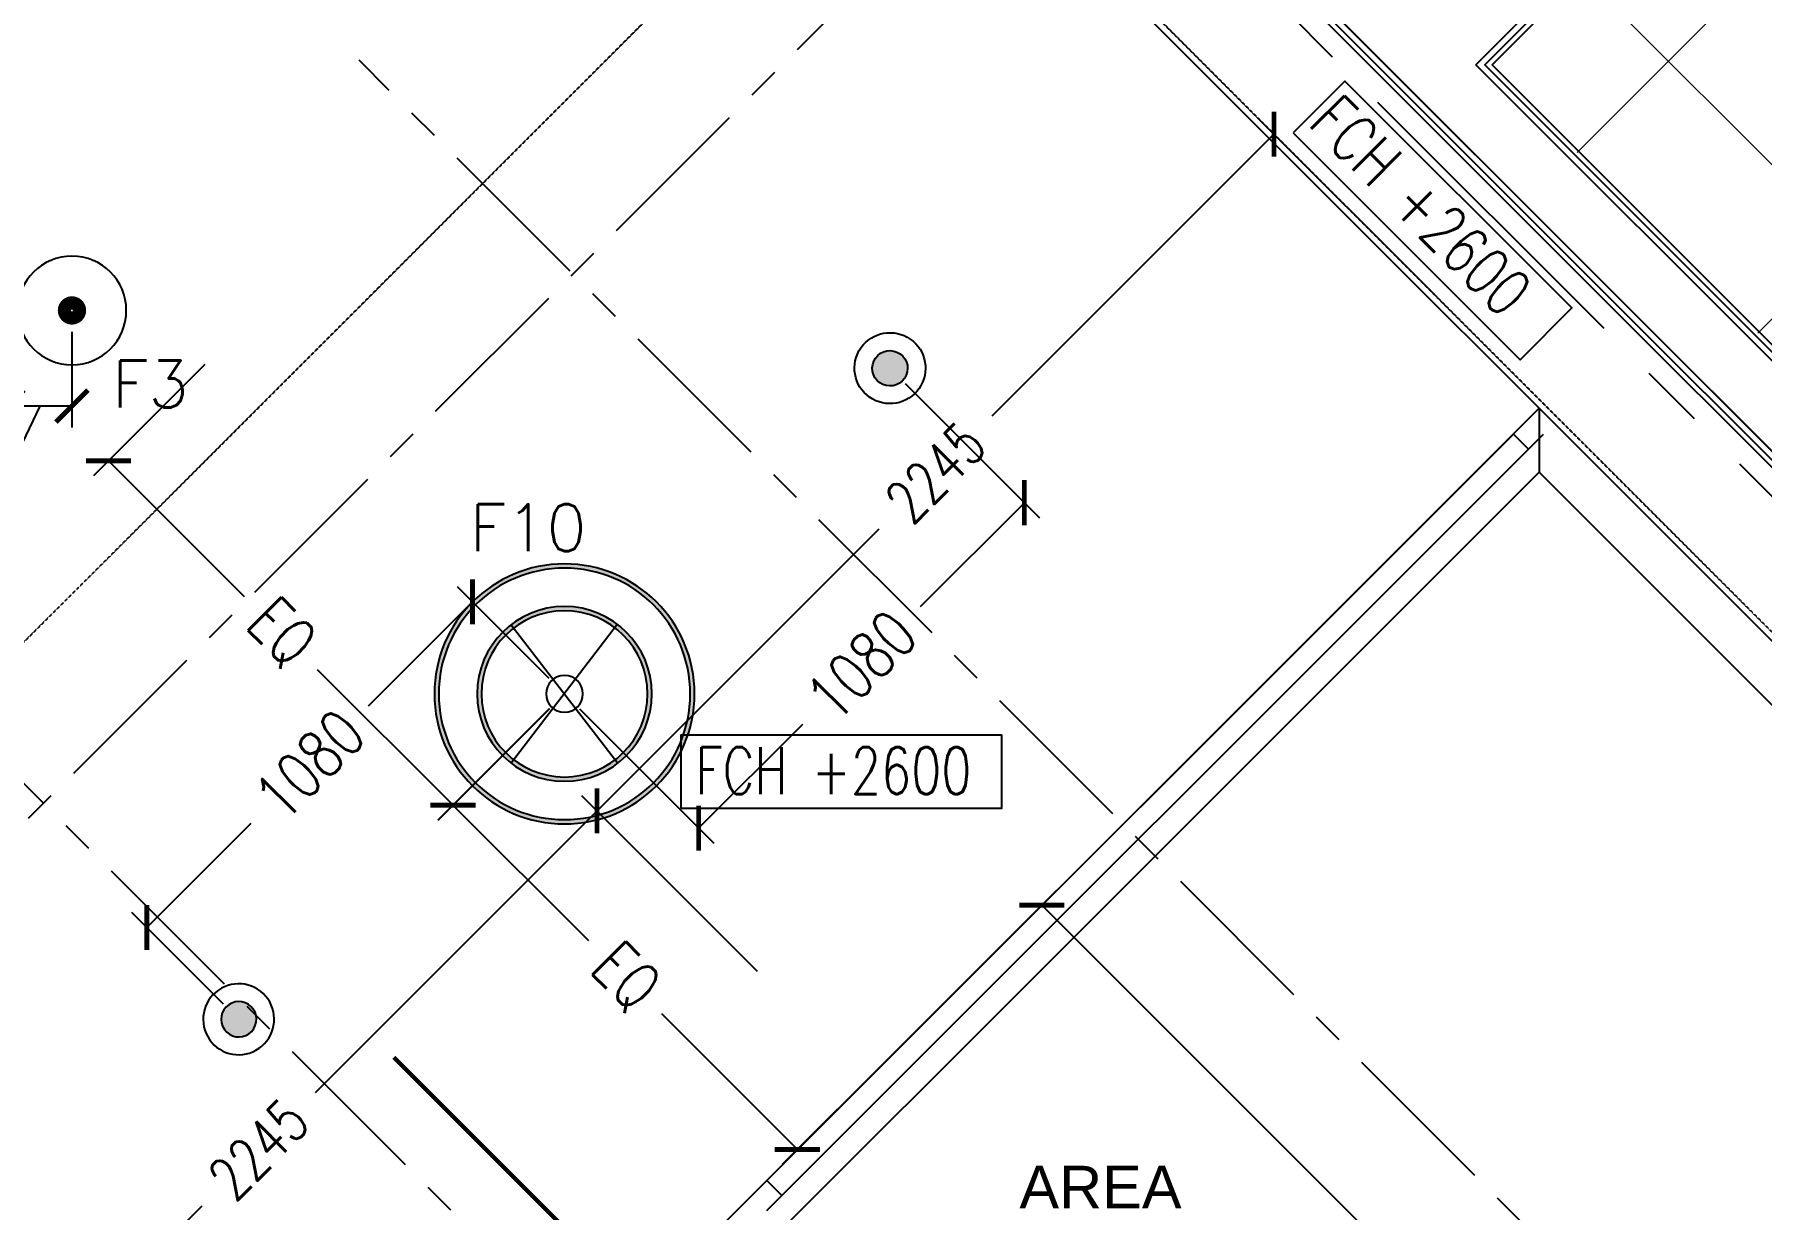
# Model space of a CAD drawing. Header units: millimetres. Extents: x 186805 to 449048, y 2167 to 51540.
# Drawn here: x 301921 to 305971, y 12643 to 15399 of the extents above; entities that cross this region are included whole.
import ezdxf
from ezdxf.enums import TextEntityAlignment as Align

# ---------------------------------------------------------------- set-up
doc = ezdxf.new("R2010")
doc.units = ezdxf.units.MM
for name, pattern in [('BC$0$DASHDOT2', [0.5, 0.25, -0.125, 0, -0.125]), ('BC$0$XR-BAS2-BLOCK-B$1$CENTER', [2, 1.25, -0.25, 0.25, -0.25]), ('CENTER', [2, 1.25, -0.25, 0.25, -0.25]), ('HIDDEN2', [0.1875, 0.125, -0.0625])]:
    doc.linetypes.add(name, pattern=pattern)
doc.layers.get('0').update_dxf_attribs({"linetype": 'CONTINUOUS'})
doc.layers.get('Defpoints').update_dxf_attribs({"linetype": 'CONTINUOUS'})
doc.layers.add('0-60x60-C', color=3, linetype='CONTINUOUS', lineweight=13)
doc.layers.add('wall', color=4, linetype='CONTINUOUS', lineweight=25)
for name, color, linetype in [('0-cornice-C', 3, 'CONTINUOUS'), ('0TG-grid', 9, 'CENTER'), ('0TG-text', 4, 'CONTINUOUS'), ('A-ABOV', 1, 'HIDDEN2'), ('a-wall', 140, 'CONTINUOUS'), ('BC-dim', 1, 'CONTINUOUS'), ('dimension', 7, 'CONTINUOUS'), ('E-ARMATUR', 2, 'CONTINUOUS'), ('MEP', 16, 'CONTINUOUS'), ('SHADOW LINE', 151, 'CONTINUOUS'), ('TEXT', 3, 'CONTINUOUS')]:
    doc.layers.add(name, color=color, linetype=linetype)
doc.styles.add('BW.B$0$SAS', font='sanss___.ttf')
doc.styles.add('ROMANS_075', font='romans.shx', dxfattribs={"width": 0.75})
doc.dimstyles.new('ARCH_1-50B$0', dxfattribs={"dimscale": 1000, "dimtxt": 0.11, "dimasz": 0.075, "dimexe": 0.05, "dimexo": 0.05, "dimgap": 0.055, "dimtad": 0, "dimdec": 0, "dimrnd": 1, "dimzin": 12, "dimdsep": 46, "dimtxsty": 'ROMANS_075', "dimblk1": 'ARCHTICK', "dimblk2": 'ARCHTICK', "dimsah": 1, "dimcen": 0.07, "dimclrd": 9, "dimclre": 9, "dimadec": 0, "dimazin": 0, "dimtfac": 1, "dimtdec": 0, "dimtofl": 0, "dimtmove": 0, "dimatfit": 3, "dimldrblk": 'ARCHTICK', "dimfxl": 0.05, "dimtolj": 1, "dimtzin": 12, "dimarcsym": 0})

# ---------------------------------------------------------------- blocks, each defined once
blk = doc.blocks.new('A$C7C4A1575')
at = {"layer": 'A-ABOV', "color": 8}
for p, q in [((73441.31866172585, 35514.04855205919), (70295.1092653966, 38660.25794839117)), ((75703.53997951793, 37740.91453079265), (73476.67400078429, 35514.04855205919))]:
    blk.add_line(p, q, dxfattribs=at)
at = {"layer": 'a-wall', "color": 8}
for p, q in [((76233.87006540806, 37634.84851361453), (74802.49921550974, 36203.47766371622)), ((74802.49921550974, 36203.47766371622), (76534.91082941205, 34471.06604981402))]:
    blk.add_line(p, q, dxfattribs=at)
blk.add_lwpolyline([(73688.80603514076, 35301.91651770301), (75915.67201387393, 37528.78249643653)], dxfattribs=at)
blk = doc.blocks.new('A$C32DD6ECA')
at = {"layer": '0-60x60-C', "color": 16, "xscale": 0.0418312498368323, "yscale": 0.0418312498368323, "zscale": 0.0418312498368323, "rotation": 180}
blk.add_blockref('A$C7C4A1575', (4397.082428284921, 2202.635936537234), dxfattribs=at)
blk = doc.blocks.new('_ArchTick')
at = {"color": 0, "linetype": 'ByBlock', "const_width": 0.15}
blk.add_lwpolyline([(-0.5, -0.5), (0.5, 0.5)], dxfattribs=at)
blk = doc.blocks.new('*D241')
at = {"layer": 'Defpoints', "color": 0, "transparency": 16777216}
for p in [(-573132.2423655206, -209043.0119863897), (-574111.1955936031, -209591.5874937263), (-573895.8876215487, -209806.8430816088)]:
    blk.add_point(p, dxfattribs=at)
at = {"layer": 'MEP', "color": 9, "lineweight": -2, "transparency": 16777216}
for p, q in [((-573167.6020057972, -209007.6609490711), (-573382.9099778517, -208792.4053611886)), ((-573347.5503375749, -208827.7563985071), (-573591.8826811606, -209072.1482023261)), ((-574111.1955936031, -209591.5874937263), (-573866.8632500174, -209347.1956899073)), ((-573931.2472618255, -209771.4920442902), (-574146.5552338798, -209556.2364564077))]:
    blk.add_line(p, q, dxfattribs=at)
at = {"layer": 'MEP', "color": 9, "lineweight": -2, "transparency": 16777216, "xscale": 75, "yscale": 75, "zscale": 75}
for p, rotation in [((-573347.5503375749, -208827.7563985071), 45.0069708452392), ((-574111.1955936031, -209591.5874937263), 225.0069708452392)]:
    blk.add_blockref('_ArchTick', p, dxfattribs=dict(at, rotation=rotation))
at = {"layer": 'MEP', "color": 0, "transparency": 16777216, "insert": (-573729.372965589, -209209.6719461167), "char_height": 110, "attachment_point": 5, "rotation": 45.0069708452392, "style": 'ROMANS_075'}
blk.add_mtext('\\A1;1080', dxfattribs=at)
blk = doc.blocks.new('*D242')
at = {"layer": 'Defpoints', "color": 0, "transparency": 16777216}
for p in [(-572368.5354362056, -208279.7958997253), (-572053.3954490407, -208595.1280534869), (-573132.3250157107, -209043.1200181527)]:
    blk.add_point(p, dxfattribs=at)
at = {"layer": 'MEP', "color": 9, "lineweight": -2, "transparency": 16777216}
for p, q in [((-572333.1908750219, -208315.1620133756), (-572018.050887857, -208630.4941671372)), ((-572053.3954490407, -208595.1280534869), (-572297.7413182032, -208839.3250158108)), ((-573096.980454527, -209078.4861318031), (-572781.8404673621, -209393.8182855646)), ((-572817.1850285458, -209358.4521719143), (-572572.8391593832, -209114.2552095902))]:
    blk.add_line(p, q, dxfattribs=at)
at = {"layer": 'MEP', "color": 9, "lineweight": -2, "transparency": 16777216, "xscale": 75, "yscale": 75, "zscale": 75}
for p, rotation in [((-572053.3954490407, -208595.1280534869), 44.98253636616167), ((-572817.1850285458, -209358.4521719143), 224.9825363661617)]:
    blk.add_blockref('_ArchTick', p, dxfattribs=dict(at, rotation=rotation))
at = {"layer": 'MEP', "color": 0, "transparency": 16777216, "insert": (-572435.2902387932, -208976.7901127006), "char_height": 110, "attachment_point": 5, "rotation": 44.98253636616168, "style": 'ROMANS_075'}
blk.add_mtext('\\A1;1080', dxfattribs=at)
blk = doc.blocks.new('*D254')
at = {"layer": 'Defpoints', "color": 0, "transparency": 16777216}
for p in [(-574436.8823366825, -208144.0910536113), (-574286.8823366825, -208144.0910536112), (-574436.8823366824, -208368.3250747996)]:
    blk.add_point(p, dxfattribs=at)
at = {"layer": 'MEP', "color": 9, "lineweight": -2, "transparency": 16777216}
for p, q in [((-574436.8823366825, -208194.0910536113), (-574436.8823366824, -208418.3250747996)), ((-574286.8823366825, -208194.0910536112), (-574286.8823366824, -208418.3250747995)), ((-574361.8823366824, -208368.3250747996), (-574452.8402000271, -208558.490860874)), ((-574286.8823366824, -208368.3250747995), (-574436.8823366824, -208368.3250747996)), ((-574452.8402000271, -208558.490860874), (-574562.8402000271, -208558.490860874))]:
    blk.add_line(p, q, dxfattribs=at)
at = {"layer": 'MEP', "color": 9, "lineweight": -2, "transparency": 16777216, "xscale": 75, "yscale": 75, "zscale": 75}
for p, rotation in [((-574436.8823366824, -208368.3250747996), 180.0000000000222), ((-574286.8823366824, -208368.3250747995), 2.22222e-11)]:
    blk.add_blockref('_ArchTick', p, dxfattribs=dict(at, rotation=rotation))
at = {"layer": 'MEP', "color": 0, "transparency": 16777216, "insert": (-574718.0187714556, -208558.4908608741), "char_height": 110, "attachment_point": 5, "style": 'ROMANS_075'}
blk.add_mtext('\\A1;150', dxfattribs=at)
blk = doc.blocks.new('*D172')
at = {"layer": 'Defpoints', "color": 0, "transparency": 16777216}
for p in [(-571467.9488511292, -207730.5101178827), (-571056.1282063003, -208142.33076271), (-572643.6450014806, -209729.8475578963)]:
    blk.add_point(p, dxfattribs=at)
at = {"layer": 'dimension', "color": 9, "lineweight": -2, "transparency": 16777216}
for p, q in [((-571091.4835453597, -208106.9754236507), (-571503.3041901885, -207695.1547788234)), ((-571467.9488511292, -207730.5101178827), (-572129.3772653833, -208391.9385321392)), ((-573055.4656463094, -209318.026913069), (-572394.0372320554, -208656.5984988124)), ((-572679.00034054, -209694.492218837), (-573090.8209853688, -209282.6715740097))]:
    blk.add_line(p, q, dxfattribs=at)
at = {"layer": 'dimension', "color": 9, "lineweight": -2, "transparency": 16777216, "xscale": 75, "yscale": 75, "zscale": 75}
for p, rotation in [((-571467.9488511292, -207730.5101178827), 45.00000000010714), ((-573055.4656463094, -209318.026913069), 225.0000000001071)]:
    blk.add_blockref('_ArchTick', p, dxfattribs=dict(at, rotation=rotation))
at = {"layer": 'dimension', "color": 0, "transparency": 16777216, "insert": (-572261.7072487194, -208524.2685154759), "char_height": 100, "attachment_point": 5, "rotation": 45.00000000010715, "style": 'ROMANS_075'}
blk.add_mtext('\\A1;2245', dxfattribs=at)
blk = doc.blocks.new('*D197')
at = {"layer": 'Defpoints', "color": 0, "transparency": 16777216}
for p in [(-572643.6450014808, -209729.8475578963), (-574642.9824414885, -210905.5437082564), (-574231.1617966611, -211317.3643530824)]:
    blk.add_point(p, dxfattribs=at)
at = {"layer": 'dimension', "color": 9, "lineweight": -2, "transparency": 16777216}
for p, q in [((-572679.0003405402, -209694.492218837), (-573090.8209853676, -209282.6715740111)), ((-573055.4656463083, -209318.0269130703), (-573716.8940605622, -209979.4553273268)), ((-574642.9824414885, -210905.5437082564), (-573981.5540272344, -210244.1152939999)), ((-574266.5171357205, -211282.0090140231), (-574678.3377805479, -210870.1883691972))]:
    blk.add_line(p, q, dxfattribs=at)
at = {"layer": 'dimension', "color": 9, "lineweight": -2, "transparency": 16777216, "xscale": 75, "yscale": 75, "zscale": 75}
for p, rotation in [((-573055.4656463083, -209318.0269130703), 45.00000000010503), ((-574642.9824414885, -210905.5437082564), 225.000000000105)]:
    blk.add_blockref('_ArchTick', p, dxfattribs=dict(at, rotation=rotation))
at = {"layer": 'dimension', "color": 0, "transparency": 16777216, "insert": (-573849.2240438983, -210111.7853106633), "char_height": 100, "attachment_point": 5, "rotation": 45.00000000010503, "style": 'ROMANS_075'}
blk.add_mtext('\\A1;2245', dxfattribs=at)
blk = doc.blocks.new('F33')
at = {"layer": 'E-ARMATUR', "color": 16, "const_width": 31.06147486873422}
blk.add_lwpolyline([(-17.6528105076286, -4.36557e-11, 1), (17.65281050768681, -4.36557e-11, 1)], format="xyb", close=True, dxfattribs=at)
at = {"layer": 'E-ARMATUR', "color": 16}
blk.add_circle((0, -4.36557e-11), 127.5, dxfattribs=at)
blk = doc.blocks.new('F66')
at = {"layer": 'E-ARMATUR'}
h = blk.add_hatch(color=16, dxfattribs=at)
h.paths.add_polyline_path([(-295, 0, -0.4142135623730951), (0, 295.0000000000146), (0, 305.0000000000146, 0.4142135623730951), (-305, 0, 0.4142135623730951), (0, -305), (0, -295, -0.4142135623730951)])
h.paths.add_polyline_path([(-195, 0, -0.4142135623730951), (0, 195.0000000000146), (0, 205, 0.4142135623730951), (-205, 0, 0.4142135623730951), (0, -204.9999999999854), (0, -195, -0.4142135623730951)], flags=17)
h = blk.add_hatch(color=16, dxfattribs=at)
h.paths.add_polyline_path([(195, 0), (205, 0, 0.4142135623730951), (0, 205), (0, 195.0000000000146, -0.4142135623730951)], flags=17)
h.paths.add_polyline_path([(295, 0), (305, 0, 0.4142135623730951), (0, 305.0000000000146), (0, 295.0000000000146, -0.4142135623730951)])
h = blk.add_hatch(color=16, dxfattribs=at)
h.paths.add_polyline_path([(205, 0), (195, 0, -0.4142135623730951), (0, -195), (0, -204.9999999999854, 0.4142135623730951)])
h.paths.add_polyline_path([(305, 0), (295, 0, -0.4142135623730951), (0, -295), (0, -305, 0.4142135623730951)])
at = {"layer": 'E-ARMATUR', "color": 16}
for p, q in [((124.0392806287855, -163.2153695614616), (-125.0367188350647, 162.3509634541333)), ((-125.0367188351229, -162.3509634541188), (125.0367188350647, 162.3509634541333))]:
    blk.add_line(p, q, dxfattribs=at)
for radius in [305, 295, 205, 195, 43.24711124999968]:
    blk.add_circle((0, 0), radius, dxfattribs=at)
blk = doc.blocks.new('*D215')
at = {"layer": 'Defpoints', "color": 0, "transparency": 16777216}
for p in [(-573939.8063288456, -208235.5721889682), (-574201.127445962, -208496.8933060847), (-573131.8262966074, -209043.5522212064)]:
    blk.add_point(p, dxfattribs=at)
at = {"layer": 'wall', "color": 9, "lineweight": -2, "transparency": 16777216}
for p, q in [((-573975.1616679048, -208270.9275280275), (-574236.4827850214, -208532.248645144)), ((-574201.127445962, -208496.8933060847), (-573883.252934266, -208814.7678177807)), ((-573393.1474137239, -209304.8733383229), (-573711.0219254199, -208986.9988266269)), ((-573167.1816356666, -209078.9075602657), (-573428.5027527832, -209340.2286773822))]:
    blk.add_line(p, q, dxfattribs=at)
at = {"layer": 'wall', "color": 9, "lineweight": -2, "transparency": 16777216, "xscale": 75, "yscale": 75, "zscale": 75}
for p, rotation in [((-574201.127445962, -208496.8933060847), 135), ((-573393.1474137239, -209304.8733383229), 315)]:
    blk.add_blockref('_ArchTick', p, dxfattribs=dict(at, rotation=rotation))
at = {"layer": 'wall', "color": 0, "transparency": 16777216, "insert": (-573797.137429843, -208900.8833222039), "char_height": 110, "attachment_point": 5, "rotation": 315, "style": 'ROMANS_075'}
blk.add_mtext('\\A1;EQ', dxfattribs=at)
blk = doc.blocks.new('*D216')
at = {"layer": 'Defpoints', "color": 0, "transparency": 16777216}
for p in [(-573132.3203776451, -209043.0581401689), (-573393.6414947616, -209304.3792572855), (-572324.3403454067, -209851.0381724071)]:
    blk.add_point(p, dxfattribs=at)
at = {"layer": 'wall', "color": 9, "lineweight": -2, "transparency": 16777216}
for p, q in [((-573167.6757167043, -209078.4134792283), (-573428.9968338208, -209339.7345963449)), ((-573393.6414947616, -209304.3792572855), (-573075.7669830655, -209622.2537689815)), ((-572585.6614625234, -210112.3592895237), (-572903.5359742194, -209794.4847778276)), ((-572359.695684466, -209886.3935114664), (-572621.0168015826, -210147.714628583))]:
    blk.add_line(p, q, dxfattribs=at)
at = {"layer": 'wall', "color": 9, "lineweight": -2, "transparency": 16777216, "xscale": 75, "yscale": 75, "zscale": 75}
for p, rotation in [((-573393.6414947616, -209304.3792572855), 135), ((-572585.6614625234, -210112.3592895237), 315)]:
    blk.add_blockref('_ArchTick', p, dxfattribs=dict(at, rotation=rotation))
at = {"layer": 'wall', "color": 0, "transparency": 16777216, "insert": (-572989.6514786425, -209708.3692734047), "char_height": 110, "attachment_point": 5, "rotation": 315, "style": 'ROMANS_075'}
blk.add_mtext('\\A1;EQ', dxfattribs=at)
blk = doc.blocks.new('*D238')
at = {"layer": '0TG-text', "color": 9, "lineweight": -2, "transparency": 16777216}
for p, q in [((-572526.8723427077, -210053.5701697076), (-571977.0123109887, -209503.7101379889)), ((-572012.3676500481, -209539.0654770482), (-571140.6521235174, -210410.7810035794)), ((-569985.5888082397, -211565.8443188575), (-570857.3043347707, -210694.1287923263)), ((-570500.0935008993, -212080.3490115169), (-569950.2334691803, -211530.4889797982))]:
    blk.add_line(p, q, dxfattribs=at)
at = {"layer": 'Defpoints', "color": 0, "transparency": 16777216}
for p in [(-572012.3676500481, -209539.0654770482), (-572562.227681767, -210088.9255087669), (-570535.4488399585, -212115.7043505762)]:
    blk.add_point(p, dxfattribs=at)
at = {"layer": '0TG-text', "color": 9, "lineweight": -2, "transparency": 16777216, "xscale": 75, "yscale": 75, "zscale": 75}
for p, rotation in [((-572012.3676500481, -209539.0654770482), 134.9999999999881), ((-569985.5888082397, -211565.8443188575), 314.9999999999881)]:
    blk.add_blockref('_ArchTick', p, dxfattribs=dict(at, rotation=rotation))
at = {"layer": '0TG-text', "color": 0, "transparency": 16777216, "insert": (-570998.978229144, -210552.4548979529), "char_height": 110, "attachment_point": 5, "rotation": 314.99999999998806, "style": 'ROMANS_075'}
blk.add_mtext('\\A1;2866', dxfattribs=at)
blk = doc.blocks.new('A$C35C014DB')
at = {"layer": 'MEP'}
h = blk.add_hatch(color=256, dxfattribs=at)
edge = h.paths.add_edge_path()
edge.add_ellipse((9351.92039315973, 11732.24393648285), major_axis=(23.77779417948764, 33.95820936333865), ratio=0.9999999999995395, start_angle=0, end_angle=360)
h = blk.add_hatch(color=256, dxfattribs=at)
edge = h.paths.add_edge_path()
edge.add_ellipse((7824.873211276834, 10205.19675459931), major_axis=(-33.95820936332488, -23.77779417950731), ratio=1, start_angle=0, end_angle=360, ccw=False)
at = {"color": 9}
blk.add_lwpolyline([(11357.03917679505, 3762.948782598018), (15053.45694365713, 7459.366549459839), (14222.60647576291, 8290.21701735459), (14434.73851011868, 8502.349051710364), (13326.52618498437, 9610.561376843922), (13114.39415062859, 9398.429342488149), (12772.51719232591, 9740.306300791592), (12984.64922668121, 9952.438335146495), (12157.33429269435, 10779.75326913546), (11945.20225833764, 10567.6212347791), (11605.79100336821, 10907.03248974896), (11817.92303772352, 11119.16452410465), (9594.592592896777, 13342.49496893209), (9382.460558541468, 13130.36293457582), (8907.841150769847, 13604.98234234747), (8907.841150765656, 15662.94878259793)], dxfattribs=at)
blk.add_lwpolyline([(12157.33429269341, 11034.31171036238), (13868.53270316438, 12745.51012083306), (12458.37505670206, 14155.66776729582), (10747.17664623156, 12444.46935682462)], close=True, dxfattribs=at)
at = {"layer": '0-60x60-C', "color": 1}
for p, q in [((10963.29401381838, 12238.5242669943), (12657.5218615405, 13932.75211471677)), ((11387.55808253039, 11814.2601982824), (13081.78593025252, 13508.48804600487)), ((10974.86502977309, 12655.18717761824), (12368.05211348657, 11262.00009390421))]:
    blk.add_line(p, q, dxfattribs=at)
at = {"layer": '0-cornice-C', "color": 1}
for q in [(7749.050764830667, 8512.948782597523), (10874.46273767424, 11488.45411783081)]:
    blk.add_line((10874.46273767424, 11638.36075544261), q, dxfattribs=at)
blk.add_lwpolyline([(7898.957402442466, 8512.948782597523), (10874.46273767424, 11488.45411783081), (14903.54897936329, 7459.367876142642), (11310.88406646007, 3868.948782594787), (9089.573492686148, 3868.948782594787), (9089.573492686148, 7322.332692353491)], close=True, dxfattribs=at)
at = {"layer": '0TG-grid', "linetype": 'BC$0$XR-BAS2-BLOCK-B$1$CENTER', "ltscale": 300}
for p, q in [((4468.068429300445, 7812.919940052408), (13602.57008618117, 16947.42159693351)), ((16276.75167511578, 1802.512299966824), (5599.439279198996, 12479.8246958837)), ((18784.40732841648, 1777.527335624007), (8107.094932499691, 12454.83973154088))]:
    blk.add_line(p, q, dxfattribs=at)
at = {"layer": '0TG-grid', "linetype": 'BC$0$XR-BAS2-BLOCK-B$1$CENTER', "ltscale": 600}
blk.add_line((18663.23706162011, 4188.997686471412), (9081.940176539007, 13770.29457155246), dxfattribs=at)
at = {"layer": 'BC-dim', "color": 2, "linetype": 'BC$0$DASHDOT2', "ltscale": 500, "const_width": 10}
blk.add_lwpolyline([(9089.875095753116, 8699.249427899515), (9347.479732395732, 8956.854064542596), (8188.609856118564, 10115.72394082006)], dxfattribs=at)
at = {"layer": 'MEP'}
for p, q in [((9063.301405653707, 9756.488745302602), (10884.65355943714, 11577.8408990858)), ((10813.94288131839, 11577.8408990858), (9063.301405653707, 9827.199423421347)), ((10813.94288131839, 11577.8408990858), (10849.29822037753, 11542.48556002643)), ((9063.301405653707, 9827.199423421347), (9098.656744713311, 9791.844084362208))]:
    blk.add_line(p, q, dxfattribs=at)
for points in [[(10903.82836044289, 10876.96836711312, 0, 0, 0), (10829.23680315621, 10951.55992440003, 0, 0, 0), (10853.55445749534, 10975.87757873934, 0, 0, 0), (10753.78721805045, 10980.94174487828, 0, 0, 0), (10776.82110036409, 11003.9756271918, 0, 0, 0), (10713.51029492158, 11067.28637960125, 59.99999999999999, 0, 0), (10607.44430426008, 11173.35242329582, 0, 0, 0)], [(11052.12252352655, 10691.15616193289, 0, 0, 0), (11126.71408081323, 10765.7477192198, 0, 0, 0), (11102.39642647409, 10790.06537355899, 0, 0, 0), (11202.16366591875, 10795.12953969793, 0, 0, 0), (11179.12978360511, 10818.16342201157, 0, 0, 0), (11242.44058904785, 10881.47417442096, 60.00000000000001, 0, 0), (11348.50657970912, 10987.54021811558, 0, 0, 0)], [(10682.61488464766, 10655.75489131789, 0, 0, 0), (10608.02332736075, 10730.34644860445, 0, 0, 0), (10583.70567302138, 10706.02879426527, 0, 0, 0), (10578.64150688273, 10805.79603371015, 0, 0, 0), (10555.60762456886, 10782.76215139657, 0, 0, 0), (10492.29687215958, 10846.07295683932, 59.99999999999996, 0, 0), (10386.23082846508, 10952.13894750047, 0, 0, 0)], [(11251.49755935359, 10491.7811261059, 0, 0, 0), (11326.08911664027, 10566.37268339258, 0, 0, 0), (11301.77146230091, 10590.69033773188, 0, 0, 0), (11401.5387017458, 10595.75450387082, 0, 0, 0), (11378.50481943216, 10618.78838618446, 0, 0, 0), (11441.81562487513, 10682.09913859368, 59.99999999999999, 0, 0), (11547.88161553617, 10788.16518228847, 0, 0, 0)], [(10461.40140885266, 10434.54141552263, 0, 0, 0), (10386.80985156598, 10509.1329728092, 0, 0, 0), (10362.49219722662, 10484.81531847006, 0, 0, 0), (10357.42803108774, 10584.5825579149, 0, 0, 0), (10334.3941487741, 10561.54867560137, 0, 0, 0), (10271.08339636459, 10624.85948104406, 59.99999999999999, 0, 0), (10165.01735267008, 10730.92547170544, 0, 0, 0)], [(10240.18793305743, 10213.3279397274, 0, 0, 0), (10165.59637577075, 10287.91949701402, 0, 0, 0), (10189.91403011011, 10312.23715135339, 0, 0, 0), (10090.14679066523, 10317.30131749221, 0, 0, 0), (10113.18067297887, 10340.33519980597, 0, 0, 0), (10049.86986753589, 10403.6459522153, 59.99999999999999, 0, 0), (9943.80387687462, 10509.71199591004, 0, 0, 0)], [(10018.97445726197, 9992.114463932056, 0, 0, 0), (9944.382899975288, 10066.70602121862, 0, 0, 0), (9920.065245635924, 10042.38836687943, 0, 0, 0), (9915.001079497277, 10142.15560632432, 0, 0, 0), (9891.967197183403, 10119.12172401085, 0, 0, 0), (9828.656444774126, 10182.43252945348, 59.99999999999999, 0, 0), (9722.590401079622, 10288.49852011475, 0, 0, 0)], [(9797.760981466738, 9770.900988136942, 0, 0, 0), (9723.169424180058, 9845.49254542333, 0, 0, 0), (9698.851769840927, 9821.1748910842, 0, 0, 0), (9693.787603701814, 9920.94213052903, 0, 0, 0), (9670.753721388173, 9897.908248215448, 0, 0, 0), (9607.442968978896, 9961.219053658075, 59.99999999999999, 0, 0), (9501.37692528416, 10067.2850443194, 0, 0, 0)], [(9576.547505671508, 9549.687512341596, 0, 0, 0), (9501.95594838506, 9624.27906962816, 0, 0, 0), (9526.273602724192, 9648.59672396764, 0, 0, 0), (9426.506363279303, 9653.66089010652, 0, 0, 0), (9449.540245592943, 9676.694772420218, 0, 0, 0), (9386.2294401502, 9740.005524829554, 59.99999999999999, 0, 0), (9280.163449488697, 9846.071568524174, 0, 0, 0)]]:
    blk.add_lwpolyline(points, format="xyseb", dxfattribs=at)
for centre, major_axis, ratio, start_param, end_param in [((9351.92039315973, 11732.54893994311), (-68.16626293474546, 47.73053115683659), 0.999999999999932, 3.752457891796106, 10.03564319897569), ((9351.92039315973, 11732.24393648285), (23.77779417948764, 33.95820936333865), 0.9999999999995393, 5.323254218590446, 11.60643952577003)]:
    blk.add_ellipse(centre, major_axis=major_axis, ratio=ratio, start_param=start_param, end_param=end_param, dxfattribs=at)
at = {"layer": 'MEP', "extrusion": (0, 0, -1)}
for centre, major_axis, ratio, start_param, end_param in [((7824.56820781657, 10205.19675459931), (-47.73053115687609, 68.1662629347178), 0.999999999999932, 3.752457891796106, 10.03564319897569), ((7824.873211276834, 10205.19675459931), (-33.95820936332488, -23.77779417950731), 0.9999999999995393, 5.323254218590446, 11.60643952577003)]:
    blk.add_ellipse(centre, major_axis=major_axis, ratio=ratio, start_param=start_param, end_param=end_param, dxfattribs=at)
at = {"layer": 'SHADOW LINE'}
blk.add_lwpolyline([(11352.06861404644, 3774.948782598018), (15036.48638090852, 7459.366549459781), (14205.6359130143, 8290.217017354647), (14417.76794737007, 8502.349051710306), (13326.52618498437, 9593.590814095369), (13114.39415062859, 9381.458779739594), (12755.54662957729, 9740.30630079165), (12967.6786639326, 9952.438335146495), (12157.33429269435, 10762.78270638691), (11945.20225833764, 10550.65067203058), (11588.8204406196, 10907.03248974899), (11800.95247497491, 11119.16452410459), (9594.592592896777, 13325.52440618354), (9382.460558541468, 13113.39237182724), (8895.841150769847, 13600.01177959892), (8895.841150765656, 15662.9487825979)], dxfattribs=at)
blk.add_lwpolyline([(12157.33429269341, 11051.28227311085), (13851.56214041577, 12745.51012083306), (12458.37505670206, 14138.69720454732), (10764.14720898017, 12444.46935682462)], close=True, dxfattribs=at)
at = {"layer": 'TEXT', "color": 4}
for points in [[(10297.42454516038, 12284.35682344306), (10829.489982108, 11752.29138649543), (10950.95755597006, 11873.75896035772), (10418.89211902244, 12405.82439730535)], [(8861.484519845457, 10700.0900682045), (9613.938676846796, 10700.0900682045), (9613.938676846796, 10871.87115854904), (8861.484519845457, 10871.87115854904)]]:
    blk.add_lwpolyline(points, close=True, dxfattribs=at)
at = {"layer": 'wall'}
for p, q in [((10725.96344279533, 12444.46935682499), (12458.37505669741, 14176.88097072696)), ((12157.33429269388, 11013.09850692656), (10725.96344279533, 12444.46935682499))]:
    blk.add_line(p, q, dxfattribs=at)
at = {"layer": 'wall', "color": 2}
blk.add_line((11605.79100336821, 10907.03248974896), (9382.460558541468, 13130.36293457582), dxfattribs=at)
at = {"layer": 'wall'}
blk.add_lwpolyline([(9594.592592896777, 13363.70817236777), (11839.13624115929, 11119.16452410468)], dxfattribs=at)
at = {"layer": 'MEP', "xscale": -1, "rotation": 180}
blk.add_blockref('F33', (7433.573492682888, 11867.94878259688), dxfattribs=at)
at = {"layer": 'MEP', "extrusion": (0, 0, -1), "zscale": -1, "rotation": 180}
blk.add_blockref('F66', (-8588.62953275803, 10968.48761500171), dxfattribs=at)
at = {"layer": '0TG-text', "style": 'BW.B$0$SAS'}
blk.add_text('AREA', height=100, dxfattribs=at).set_placement((9845.617404357647, 9761.531664326933), align=Align.CENTER)
at = {"layer": 'TEXT', "color": 2, "linetype": 'Continuous', "style": 'ROMANS_075'}
for s, p in [('F3', (7528.003452865058, 11640.22506807983)), ('F10', (8366.880648207502, 11303.26955873231))]:
    blk.add_text(s, height=110, dxfattribs=at).set_placement(p)
at = {"layer": 'TEXT', "color": 2, "linetype": 'Continuous', "insert": (10368.69281326642, 12342.57428506864), "char_height": 110, "attachment_point": 4, "rotation": 315, "style": 'ROMANS_075'}
blk.add_mtext('FCH +2600', dxfattribs=at)
at = {"layer": 'TEXT', "color": 2, "linetype": 'Continuous', "insert": (8896.055705688312, 10788.5584320632), "char_height": 110, "attachment_point": 4, "style": 'ROMANS_075'}
blk.add_mtext('FCH +2600', dxfattribs=at)
at = {"layer": '0TG-text', "color": 2}
dim = blk.add_aligned_dim(p1=(11185.00698940677, 7896.335485631949), p2=(9158.228147598333, 9923.114327441232), distance=-777.6195142636633, dimstyle='ARCH_1-50B$0', dxfattribs=at)
dim.commit()
dim.dimension.update_dxf_attribs({"geometry": '*D238', "text_midpoint": (10721.47760022141, 9459.584938255284), "insert": (581720.4558293654, 220012.0398362081)})
at = {"layer": 'dimension'}
for p2, distance, picture, middle in [((10664.32762306498, 11869.70907349812), 582.4023411810267, '*D172', (9458.748580646003, 11487.77132073222)), ((7489.294032704434, 8694.675483125815), -582.402341179195, '*D197', (7871.231785467127, 9900.254525544879))]:
    dim = blk.add_aligned_dim(p1=(9076.810827884707, 10282.19227831191), p2=p2, distance=distance, dimstyle='ARCH_1-50B$0', override={"dimtxt": 0.1, "dimtmove": 2}, dxfattribs=at)
    dim.commit()
    dim.dimension.update_dxf_attribs({"geometry": picture, "text_midpoint": middle, "insert": (581720.4558293654, 220012.0398362081)})
at = {"layer": 'MEP', "color": 2}
dim = blk.add_linear_dim(base=(7283.573492683005, 11643.71476140854), p1=(7433.573492682888, 11867.94878259694), p2=(7283.573492682888, 11867.94878259688), angle=180.00000000002294, dimstyle='ARCH_1-50B$0', override={"dimtmove": 1}, dxfattribs=at)
dim.commit()
dim.dimension.update_dxf_attribs({"geometry": '*D254', "text_midpoint": (7102.61562933831, 11453.5489753341), "dimtype": 129, "insert": (581720.4558293654, 220012.0398362081)})
for p1, p2, distance, picture, middle in [((8588.130813654629, 10968.91981805538), (9351.92039315973, 11732.24393648285), -445.8111469066862, '*D242', (9285.16559057217, 11035.24972350756)), ((8588.213463844848, 10969.02784981843), (7824.56820781657, 10205.19675459931), -304.45441521642573, '*D241', (7991.082863776363, 10802.36789009147))]:
    dim = blk.add_aligned_dim(p1=p1, p2=p2, distance=distance, dimstyle='ARCH_1-50B$0', dxfattribs=at)
    dim.commit()
    dim.dimension.update_dxf_attribs({"geometry": picture, "text_midpoint": middle, "insert": (581720.4558293654, 220012.0398362081)})
at = {"layer": 'wall', "color": 2}
for p1, p2, distance, picture, middle in [((8588.62953275803, 10968.48761500171), (7780.649500519852, 11776.46764723989), 369.5638679606054, '*D215', (7923.318399522454, 11111.15651400428)), ((9396.115483958623, 10161.00166380106), (8588.135451720445, 10968.98169603924), 369.56386796077265, '*D216', (8730.80435072293, 10303.67056280345))]:
    dim = blk.add_aligned_dim(p1=p1, p2=p2, distance=distance, text='EQ', dimstyle='ARCH_1-50B$0', dxfattribs=at)
    dim.commit()
    dim.dimension.update_dxf_attribs({"geometry": picture, "text_midpoint": middle, "insert": (581720.4558293654, 220012.0398362081)})

msp = doc.modelspace()

# ---------------------------------------------------------------- block references
at = {"linetype": 'ByBlock'}
msp.add_blockref('A$C35C014DB', (294575.3190125763, 2884.282621430895), dxfattribs=at)
at = {"layer": '0-60x60-C', "color": 16, "xscale": -23.90557308239969, "yscale": 23.90557308239969, "zscale": 23.90557308239969}
msp.add_blockref('A$C32DD6ECA', (335613.5585708185, -1123.044708209927), dxfattribs=at)

doc.saveas('drawing.dxf')
